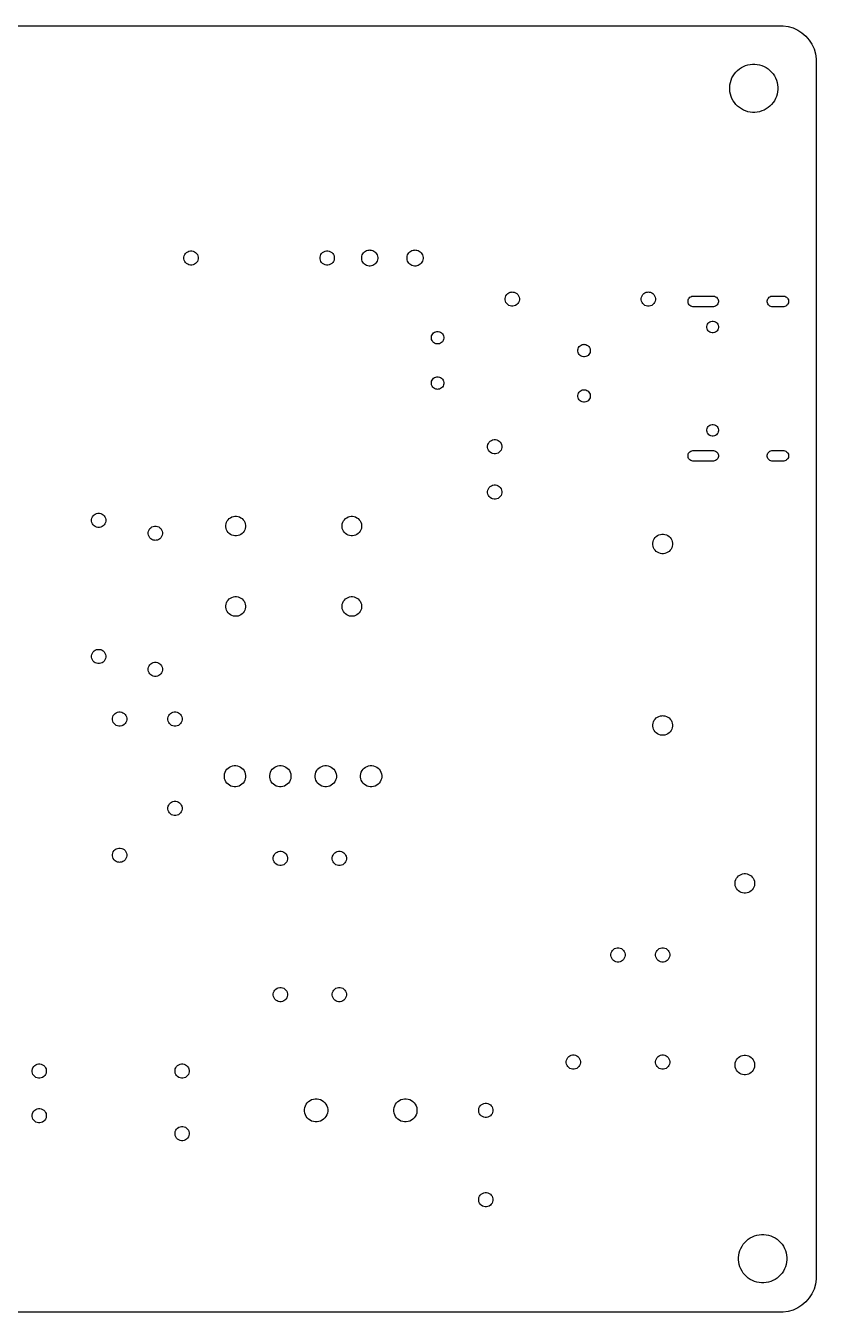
# Model space of a CAD drawing. Header units: millimetres. Extents: x 0 to 90, y 0 to 72.
# Drawn here: x 45.7 to 90, y 0 to 72 of the extents above; entities that cross this region are included whole.
import ezdxf

# ---------------------------------------------------------------- set-up
doc = ezdxf.new("R2010")
doc.units = ezdxf.units.MM
doc.layers.add('CUT', color=1, linetype='CONTINUOUS')

msp = doc.modelspace()

# ---------------------------------------------------------------- linework, layer by layer
at = {"layer": 'CUT'}
msp.add_lwpolyline([(2, 72), (88, 72), (88.1429, 71.9975), (88.4257, 71.9568), (88.6998, 71.8763), (88.9597, 71.7576), (89.2001, 71.6031), (89.416, 71.416), (89.6031, 71.2001), (89.7576, 70.9597), (89.8763, 70.6998), (89.9568, 70.4257), (89.9975, 70.1429), (90, 70), (90, 2), (89.9975, 1.8571), (89.9568, 1.5743), (89.8763, 1.3002), (89.7576, 1.0403), (89.6031, 0.7999), (89.416, 0.584), (89.2001, 0.3969), (88.9597, 0.2424), (88.6998, 0.1237), (88.4257, 0.0432), (88.1429, 0.0025), (88, 0), (2, 0)], dxfattribs=at)
for points in [[(86.5662, 69.8484), (86.6981, 69.8354), (86.828, 69.8095), (86.9548, 69.7711), (87.0772, 69.7204), (87.194, 69.6579), (87.3042, 69.5843), (87.4066, 69.5003), (87.5003, 69.4066), (87.5843, 69.3042), (87.6579, 69.194), (87.7204, 69.0772), (87.7711, 68.9548), (87.8095, 68.828), (87.8354, 68.6981), (87.8484, 68.5662), (87.8484, 68.4338), (87.8354, 68.3019), (87.8095, 68.172), (87.7711, 68.0452), (87.7204, 67.9228), (87.6579, 67.806), (87.5843, 67.6958), (87.5003, 67.5934), (87.4066, 67.4997), (87.3042, 67.4157), (87.194, 67.3421), (87.0772, 67.2796), (86.9548, 67.2289), (86.828, 67.1905), (86.6981, 67.1646), (86.5662, 67.1516), (86.5, 67.15), (86.4338, 67.1516), (86.3019, 67.1646), (86.172, 67.1905), (86.0452, 67.2289), (85.9228, 67.2796), (85.806, 67.3421), (85.6958, 67.4157), (85.5934, 67.4997), (85.4997, 67.5934), (85.4157, 67.6958), (85.3421, 67.806), (85.2796, 67.9228), (85.2289, 68.0452), (85.1905, 68.172), (85.1646, 68.3019), (85.1516, 68.4338), (85.1516, 68.5662), (85.1646, 68.6981), (85.1905, 68.828), (85.2289, 68.9548), (85.2796, 69.0772), (85.3421, 69.194), (85.4157, 69.3042), (85.4997, 69.4066), (85.5934, 69.5003), (85.6958, 69.5843), (85.806, 69.6579), (85.9228, 69.7204), (86.0452, 69.7711), (86.172, 69.8095), (86.3019, 69.8354), (86.4338, 69.8484), (86.5, 69.85)], [(55.0392, 59.3981), (55.1161, 59.3828), (55.1886, 59.3528), (55.2538, 59.3092), (55.3092, 59.2538), (55.3528, 59.1886), (55.3828, 59.1161), (55.3981, 59.0392), (55.3981, 58.9608), (55.3828, 58.8839), (55.3528, 58.8114), (55.3092, 58.7462), (55.2538, 58.6908), (55.1886, 58.6472), (55.1161, 58.6172), (55.0392, 58.6019), (55, 58.6), (54.9608, 58.6019), (54.8839, 58.6172), (54.8114, 58.6472), (54.7462, 58.6908), (54.6908, 58.7462), (54.6472, 58.8114), (54.6172, 58.8839), (54.6019, 58.9608), (54.6019, 59.0392), (54.6172, 59.1161), (54.6472, 59.1886), (54.6908, 59.2538), (54.7462, 59.3092), (54.8114, 59.3528), (54.8839, 59.3828), (54.9608, 59.3981), (55, 59.4)], [(62.6592, 59.3981), (62.7361, 59.3828), (62.8086, 59.3528), (62.8738, 59.3092), (62.9292, 59.2538), (62.9728, 59.1886), (63.0028, 59.1161), (63.0181, 59.0392), (63.0181, 58.9608), (63.0028, 58.8839), (62.9728, 58.8114), (62.9292, 58.7462), (62.8738, 58.6908), (62.8086, 58.6472), (62.7361, 58.6172), (62.6592, 58.6019), (62.62, 58.6), (62.5808, 58.6019), (62.5039, 58.6172), (62.4314, 58.6472), (62.3662, 58.6908), (62.3108, 58.7462), (62.2672, 58.8114), (62.2372, 58.8839), (62.2219, 58.9608), (62.2219, 59.0392), (62.2372, 59.1161), (62.2672, 59.1886), (62.3108, 59.2538), (62.3662, 59.3092), (62.4314, 59.3528), (62.5039, 59.3828), (62.5808, 59.3981), (62.62, 59.4)], [(65.0353, 59.4486), (65.1051, 59.4376), (65.1722, 59.4157), (65.2351, 59.3837), (65.2923, 59.3422), (65.3422, 59.2923), (65.3837, 59.2351), (65.4157, 59.1722), (65.4376, 59.1051), (65.4486, 59.0353), (65.4486, 58.9647), (65.4376, 58.8949), (65.4157, 58.8278), (65.3837, 58.7649), (65.3422, 58.7077), (65.2923, 58.6578), (65.2351, 58.6163), (65.1722, 58.5843), (65.1051, 58.5624), (65.0353, 58.5514), (65, 58.55), (64.9647, 58.5514), (64.8949, 58.5624), (64.8278, 58.5843), (64.7649, 58.6163), (64.7077, 58.6578), (64.6578, 58.7077), (64.6163, 58.7649), (64.5843, 58.8278), (64.5624, 58.8949), (64.5514, 58.9647), (64.5514, 59.0353), (64.5624, 59.1051), (64.5843, 59.1722), (64.6163, 59.2351), (64.6578, 59.2923), (64.7077, 59.3422), (64.7649, 59.3837), (64.8278, 59.4157), (64.8949, 59.4376), (64.9647, 59.4486), (65, 59.45)], [(67.5753, 59.4486), (67.645, 59.4376), (67.7122, 59.4157), (67.7751, 59.3837), (67.8323, 59.3422), (67.8822, 59.2923), (67.9237, 59.2351), (67.9557, 59.1722), (67.9776, 59.1051), (67.9886, 59.0353), (67.9886, 58.9647), (67.9776, 58.8949), (67.9557, 58.8278), (67.9237, 58.7649), (67.8822, 58.7077), (67.8323, 58.6578), (67.7751, 58.6163), (67.7122, 58.5843), (67.645, 58.5624), (67.5753, 58.5514), (67.54, 58.55), (67.5047, 58.5514), (67.4349, 58.5624), (67.3678, 58.5843), (67.3049, 58.6163), (67.2477, 58.6578), (67.1978, 58.7077), (67.1563, 58.7649), (67.1243, 58.8278), (67.1024, 58.8949), (67.0914, 58.9647), (67.0914, 59.0353), (67.1024, 59.1051), (67.1243, 59.1722), (67.1563, 59.2351), (67.1978, 59.2923), (67.2477, 59.3422), (67.3049, 59.3837), (67.3678, 59.4157), (67.4349, 59.4376), (67.5047, 59.4486), (67.54, 59.45)], [(73.0192, 57.0981), (73.0961, 57.0828), (73.1686, 57.0528), (73.2338, 57.0092), (73.2892, 56.9538), (73.3328, 56.8886), (73.3628, 56.8161), (73.3781, 56.7392), (73.3781, 56.6608), (73.3628, 56.5839), (73.3328, 56.5114), (73.2892, 56.4462), (73.2338, 56.3908), (73.1686, 56.3472), (73.0961, 56.3172), (73.0192, 56.3019), (72.98, 56.3), (72.9408, 56.3019), (72.8639, 56.3172), (72.7914, 56.3472), (72.7262, 56.3908), (72.6708, 56.4462), (72.6272, 56.5114), (72.5972, 56.5839), (72.5819, 56.6608), (72.5819, 56.7392), (72.5972, 56.8161), (72.6272, 56.8886), (72.6708, 56.9538), (72.7262, 57.0092), (72.7914, 57.0528), (72.8639, 57.0828), (72.9408, 57.0981), (72.98, 57.1)], [(80.6392, 57.0981), (80.7161, 57.0828), (80.7886, 57.0528), (80.8538, 57.0092), (80.9092, 56.9538), (80.9528, 56.8886), (80.9828, 56.8161), (80.9981, 56.7392), (80.9981, 56.6608), (80.9828, 56.5839), (80.9528, 56.5114), (80.9092, 56.4462), (80.8538, 56.3908), (80.7886, 56.3472), (80.7161, 56.3172), (80.6392, 56.3019), (80.6, 56.3), (80.5608, 56.3019), (80.4839, 56.3172), (80.4114, 56.3472), (80.3462, 56.3908), (80.2908, 56.4462), (80.2472, 56.5114), (80.2172, 56.5839), (80.2019, 56.6608), (80.2019, 56.7392), (80.2172, 56.8161), (80.2472, 56.8886), (80.2908, 56.9538), (80.3462, 57.0092), (80.4114, 57.0528), (80.4839, 57.0828), (80.5608, 57.0981), (80.6, 57.1)], [(84.2494, 56.8686), (84.3071, 56.8571), (84.3614, 56.8346), (84.4103, 56.8019), (84.4519, 56.7603), (84.4846, 56.7114), (84.5071, 56.6571), (84.5186, 56.5994), (84.5186, 56.5406), (84.5071, 56.4829), (84.4846, 56.4286), (84.4519, 56.3797), (84.4103, 56.3381), (84.3614, 56.3054), (84.3071, 56.2829), (84.2494, 56.2714), (84.22, 56.27), (83.12, 56.27), (83.0906, 56.2714), (83.0329, 56.2829), (82.9786, 56.3054), (82.9297, 56.3381), (82.8881, 56.3797), (82.8554, 56.4286), (82.8329, 56.4829), (82.8214, 56.5406), (82.8214, 56.5994), (82.8329, 56.6571), (82.8554, 56.7114), (82.8881, 56.7603), (82.9297, 56.8019), (82.9786, 56.8346), (83.0329, 56.8571), (83.0906, 56.8686), (83.12, 56.87), (84.22, 56.87)], [(88.1794, 56.8686), (88.2371, 56.8571), (88.2914, 56.8346), (88.3403, 56.8019), (88.3819, 56.7603), (88.4146, 56.7114), (88.4371, 56.6571), (88.4486, 56.5994), (88.4486, 56.5406), (88.4371, 56.4829), (88.4146, 56.4286), (88.3819, 56.3797), (88.3403, 56.3381), (88.2914, 56.3054), (88.2371, 56.2829), (88.1794, 56.2714), (88.15, 56.27), (87.55, 56.27), (87.5206, 56.2714), (87.4629, 56.2829), (87.4086, 56.3054), (87.3597, 56.3381), (87.3181, 56.3797), (87.2854, 56.4286), (87.2629, 56.4829), (87.2514, 56.5406), (87.2514, 56.5994), (87.2629, 56.6571), (87.2854, 56.7114), (87.3181, 56.7603), (87.3597, 56.8019), (87.4086, 56.8346), (87.4629, 56.8571), (87.5206, 56.8686), (87.55, 56.87), (88.15, 56.87)], [(84.2319, 55.4634), (84.2943, 55.451), (84.3532, 55.4266), (84.4062, 55.3912), (84.4512, 55.3462), (84.4866, 55.2932), (84.511, 55.2343), (84.5234, 55.1719), (84.5234, 55.1081), (84.511, 55.0457), (84.4866, 54.9868), (84.4512, 54.9338), (84.4062, 54.8888), (84.3532, 54.8534), (84.2943, 54.829), (84.2319, 54.8166), (84.2, 54.815), (84.1681, 54.8166), (84.1057, 54.829), (84.0468, 54.8534), (83.9938, 54.8888), (83.9488, 54.9338), (83.9134, 54.9868), (83.889, 55.0457), (83.8766, 55.1081), (83.8766, 55.1719), (83.889, 55.2343), (83.9134, 55.2932), (83.9488, 55.3462), (83.9938, 55.3912), (84.0468, 55.4266), (84.1057, 55.451), (84.1681, 55.4634), (84.2, 55.465)], [(68.8343, 54.8883), (68.9016, 54.8749), (68.965, 54.8487), (69.022, 54.8106), (69.0706, 54.762), (69.1087, 54.705), (69.1349, 54.6416), (69.1483, 54.5743), (69.1483, 54.5057), (69.1349, 54.4384), (69.1087, 54.375), (69.0706, 54.318), (69.022, 54.2694), (68.965, 54.2313), (68.9016, 54.2051), (68.8343, 54.1917), (68.8, 54.19), (68.7657, 54.1917), (68.6984, 54.2051), (68.635, 54.2313), (68.578, 54.2694), (68.5294, 54.318), (68.4913, 54.375), (68.4651, 54.4384), (68.4517, 54.5057), (68.4517, 54.5743), (68.4651, 54.6416), (68.4913, 54.705), (68.5294, 54.762), (68.578, 54.8106), (68.635, 54.8487), (68.6984, 54.8749), (68.7657, 54.8883), (68.8, 54.89)], [(77.0343, 54.1683), (77.1016, 54.1549), (77.165, 54.1287), (77.222, 54.0906), (77.2706, 54.042), (77.3087, 53.985), (77.3349, 53.9216), (77.3483, 53.8543), (77.3483, 53.7857), (77.3349, 53.7184), (77.3087, 53.655), (77.2706, 53.598), (77.222, 53.5494), (77.165, 53.5113), (77.1016, 53.4851), (77.0343, 53.4717), (77, 53.47), (76.9657, 53.4717), (76.8984, 53.4851), (76.835, 53.5113), (76.778, 53.5494), (76.7294, 53.598), (76.6913, 53.655), (76.6651, 53.7184), (76.6517, 53.7857), (76.6517, 53.8543), (76.6651, 53.9216), (76.6913, 53.985), (76.7294, 54.042), (76.778, 54.0906), (76.835, 54.1287), (76.8984, 54.1549), (76.9657, 54.1683), (77, 54.17)], [(68.8343, 52.3483), (68.9016, 52.3349), (68.965, 52.3087), (69.022, 52.2706), (69.0706, 52.222), (69.1087, 52.165), (69.1349, 52.1016), (69.1483, 52.0343), (69.1483, 51.9657), (69.1349, 51.8984), (69.1087, 51.835), (69.0706, 51.778), (69.022, 51.7294), (68.965, 51.6913), (68.9016, 51.6651), (68.8343, 51.6517), (68.8, 51.65), (68.7657, 51.6517), (68.6984, 51.6651), (68.635, 51.6913), (68.578, 51.7294), (68.5294, 51.778), (68.4913, 51.835), (68.4651, 51.8984), (68.4517, 51.9657), (68.4517, 52.0343), (68.4651, 52.1016), (68.4913, 52.165), (68.5294, 52.222), (68.578, 52.2706), (68.635, 52.3087), (68.6984, 52.3349), (68.7657, 52.3483), (68.8, 52.35)], [(77.0343, 51.6283), (77.1016, 51.6149), (77.165, 51.5887), (77.222, 51.5506), (77.2706, 51.502), (77.3087, 51.445), (77.3349, 51.3816), (77.3483, 51.3143), (77.3483, 51.2457), (77.3349, 51.1784), (77.3087, 51.115), (77.2706, 51.058), (77.222, 51.0094), (77.165, 50.9713), (77.1016, 50.9451), (77.0343, 50.9317), (77, 50.93), (76.9657, 50.9317), (76.8984, 50.9451), (76.835, 50.9713), (76.778, 51.0094), (76.7294, 51.058), (76.6913, 51.115), (76.6651, 51.1784), (76.6517, 51.2457), (76.6517, 51.3143), (76.6651, 51.3816), (76.6913, 51.445), (76.7294, 51.502), (76.778, 51.5506), (76.835, 51.5887), (76.8984, 51.6149), (76.9657, 51.6283), (77, 51.63)], [(84.2319, 49.6834), (84.2943, 49.671), (84.3532, 49.6466), (84.4062, 49.6112), (84.4512, 49.5662), (84.4866, 49.5132), (84.511, 49.4543), (84.5234, 49.3919), (84.5234, 49.3281), (84.511, 49.2657), (84.4866, 49.2068), (84.4512, 49.1538), (84.4062, 49.1088), (84.3532, 49.0734), (84.2943, 49.049), (84.2319, 49.0366), (84.2, 49.035), (84.1681, 49.0366), (84.1057, 49.049), (84.0468, 49.0734), (83.9938, 49.1088), (83.9488, 49.1538), (83.9134, 49.2068), (83.889, 49.2657), (83.8766, 49.3281), (83.8766, 49.3919), (83.889, 49.4543), (83.9134, 49.5132), (83.9488, 49.5662), (83.9938, 49.6112), (84.0468, 49.6466), (84.1057, 49.671), (84.1681, 49.6834), (84.2, 49.685)], [(72.0392, 48.8381), (72.1161, 48.8228), (72.1886, 48.7928), (72.2538, 48.7492), (72.3092, 48.6938), (72.3528, 48.6286), (72.3828, 48.5561), (72.3981, 48.4792), (72.3981, 48.4008), (72.3828, 48.3239), (72.3528, 48.2514), (72.3092, 48.1862), (72.2538, 48.1308), (72.1886, 48.0872), (72.1161, 48.0572), (72.0392, 48.0419), (72, 48.04), (71.9608, 48.0419), (71.8839, 48.0572), (71.8114, 48.0872), (71.7462, 48.1308), (71.6908, 48.1862), (71.6472, 48.2514), (71.6172, 48.3239), (71.6019, 48.4008), (71.6019, 48.4792), (71.6172, 48.5561), (71.6472, 48.6286), (71.6908, 48.6938), (71.7462, 48.7492), (71.8114, 48.7928), (71.8839, 48.8228), (71.9608, 48.8381), (72, 48.84)], [(84.2494, 48.2286), (84.3071, 48.2171), (84.3614, 48.1946), (84.4103, 48.1619), (84.4519, 48.1203), (84.4846, 48.0714), (84.5071, 48.0171), (84.5186, 47.9594), (84.5186, 47.9006), (84.5071, 47.8429), (84.4846, 47.7886), (84.4519, 47.7397), (84.4103, 47.6981), (84.3614, 47.6654), (84.3071, 47.6429), (84.2494, 47.6314), (84.22, 47.63), (83.12, 47.63), (83.0906, 47.6314), (83.0329, 47.6429), (82.9786, 47.6654), (82.9297, 47.6981), (82.8881, 47.7397), (82.8554, 47.7886), (82.8329, 47.8429), (82.8214, 47.9006), (82.8214, 47.9594), (82.8329, 48.0171), (82.8554, 48.0714), (82.8881, 48.1203), (82.9297, 48.1619), (82.9786, 48.1946), (83.0329, 48.2171), (83.0906, 48.2286), (83.12, 48.23), (84.22, 48.23)], [(88.1794, 48.2286), (88.2371, 48.2171), (88.2914, 48.1946), (88.3403, 48.1619), (88.3819, 48.1203), (88.4146, 48.0714), (88.4371, 48.0171), (88.4486, 47.9594), (88.4486, 47.9006), (88.4371, 47.8429), (88.4146, 47.7886), (88.3819, 47.7397), (88.3403, 47.6981), (88.2914, 47.6654), (88.2371, 47.6429), (88.1794, 47.6314), (88.15, 47.63), (87.55, 47.63), (87.5206, 47.6314), (87.4629, 47.6429), (87.4086, 47.6654), (87.3597, 47.6981), (87.3181, 47.7397), (87.2854, 47.7886), (87.2629, 47.8429), (87.2514, 47.9006), (87.2514, 47.9594), (87.2629, 48.0171), (87.2854, 48.0714), (87.3181, 48.1203), (87.3597, 48.1619), (87.4086, 48.1946), (87.4629, 48.2171), (87.5206, 48.2286), (87.55, 48.23), (88.15, 48.23)], [(72.0392, 46.2981), (72.1161, 46.2828), (72.1886, 46.2528), (72.2538, 46.2092), (72.3092, 46.1538), (72.3528, 46.0886), (72.3828, 46.0161), (72.3981, 45.9392), (72.3981, 45.8608), (72.3828, 45.7839), (72.3528, 45.7114), (72.3092, 45.6462), (72.2538, 45.5908), (72.1886, 45.5472), (72.1161, 45.5172), (72.0392, 45.5019), (72, 45.5), (71.9608, 45.5019), (71.8839, 45.5172), (71.8114, 45.5472), (71.7462, 45.5908), (71.6908, 45.6462), (71.6472, 45.7114), (71.6172, 45.7839), (71.6019, 45.8608), (71.6019, 45.9392), (71.6172, 46.0161), (71.6472, 46.0886), (71.6908, 46.1538), (71.7462, 46.2092), (71.8114, 46.2528), (71.8839, 46.2828), (71.9608, 46.2981), (72, 46.3)], [(49.8692, 44.7181), (49.9461, 44.7028), (50.0186, 44.6728), (50.0838, 44.6292), (50.1392, 44.5738), (50.1828, 44.5086), (50.2128, 44.4361), (50.2281, 44.3592), (50.2281, 44.2808), (50.2128, 44.2039), (50.1828, 44.1314), (50.1392, 44.0662), (50.0838, 44.0108), (50.0186, 43.9672), (49.9461, 43.9372), (49.8692, 43.9219), (49.83, 43.92), (49.7908, 43.9219), (49.7139, 43.9372), (49.6414, 43.9672), (49.5762, 44.0108), (49.5208, 44.0662), (49.4772, 44.1314), (49.4472, 44.2039), (49.4319, 44.2808), (49.4319, 44.3592), (49.4472, 44.4361), (49.4772, 44.5086), (49.5208, 44.5738), (49.5762, 44.6292), (49.6414, 44.6728), (49.7139, 44.7028), (49.7908, 44.7181), (49.83, 44.72)], [(53.0392, 43.9981), (53.1161, 43.9828), (53.1886, 43.9528), (53.2538, 43.9092), (53.3092, 43.8538), (53.3528, 43.7886), (53.3828, 43.7161), (53.3981, 43.6392), (53.3981, 43.5608), (53.3828, 43.4839), (53.3528, 43.4114), (53.3092, 43.3462), (53.2538, 43.2908), (53.1886, 43.2472), (53.1161, 43.2172), (53.0392, 43.2019), (53, 43.2), (52.9608, 43.2019), (52.8839, 43.2172), (52.8114, 43.2472), (52.7462, 43.2908), (52.6908, 43.3462), (52.6472, 43.4114), (52.6172, 43.4839), (52.6019, 43.5608), (52.6019, 43.6392), (52.6172, 43.7161), (52.6472, 43.7886), (52.6908, 43.8538), (52.7462, 43.9092), (52.8114, 43.9528), (52.8839, 43.9828), (52.9608, 43.9981), (53, 44)], [(57.5432, 44.5483), (57.6284, 44.5348), (57.7105, 44.5081), (57.7874, 44.469), (57.8572, 44.4182), (57.9182, 44.3572), (57.969, 44.2874), (58.0081, 44.2105), (58.0348, 44.1284), (58.0483, 44.0432), (58.0483, 43.9568), (58.0348, 43.8716), (58.0081, 43.7895), (57.969, 43.7126), (57.9182, 43.6428), (57.8572, 43.5818), (57.7874, 43.531), (57.7105, 43.4919), (57.6284, 43.4652), (57.5432, 43.4517), (57.5, 43.45), (57.4568, 43.4517), (57.3716, 43.4652), (57.2895, 43.4919), (57.2126, 43.531), (57.1428, 43.5818), (57.0818, 43.6428), (57.031, 43.7126), (56.9919, 43.7895), (56.9652, 43.8716), (56.9517, 43.9568), (56.9517, 44.0432), (56.9652, 44.1284), (56.9919, 44.2105), (57.031, 44.2874), (57.0818, 44.3572), (57.1428, 44.4182), (57.2126, 44.469), (57.2895, 44.5081), (57.3716, 44.5348), (57.4568, 44.5483), (57.5, 44.55)], [(64.0432, 44.5483), (64.1284, 44.5348), (64.2105, 44.5081), (64.2874, 44.469), (64.3572, 44.4182), (64.4182, 44.3572), (64.469, 44.2874), (64.5081, 44.2105), (64.5348, 44.1284), (64.5483, 44.0432), (64.5483, 43.9568), (64.5348, 43.8716), (64.5081, 43.7895), (64.469, 43.7126), (64.4182, 43.6428), (64.3572, 43.5818), (64.2874, 43.531), (64.2105, 43.4919), (64.1284, 43.4652), (64.0432, 43.4517), (64, 43.45), (63.9568, 43.4517), (63.8716, 43.4652), (63.7895, 43.4919), (63.7126, 43.531), (63.6428, 43.5818), (63.5818, 43.6428), (63.531, 43.7126), (63.4919, 43.7895), (63.4652, 43.8716), (63.4517, 43.9568), (63.4517, 44.0432), (63.4652, 44.1284), (63.4919, 44.2105), (63.531, 44.2874), (63.5818, 44.3572), (63.6428, 44.4182), (63.7126, 44.469), (63.7895, 44.5081), (63.8716, 44.5348), (63.9568, 44.5483), (64, 44.55)], [(81.4432, 43.5483), (81.5284, 43.5348), (81.6105, 43.5081), (81.6874, 43.469), (81.7572, 43.4182), (81.8182, 43.3572), (81.869, 43.2874), (81.9081, 43.2105), (81.9348, 43.1284), (81.9483, 43.0432), (81.9483, 42.9568), (81.9348, 42.8716), (81.9081, 42.7895), (81.869, 42.7126), (81.8182, 42.6428), (81.7572, 42.5818), (81.6874, 42.531), (81.6105, 42.4919), (81.5284, 42.4652), (81.4432, 42.4517), (81.4, 42.45), (81.3568, 42.4517), (81.2716, 42.4652), (81.1895, 42.4919), (81.1126, 42.531), (81.0428, 42.5818), (80.9818, 42.6428), (80.931, 42.7126), (80.8919, 42.7895), (80.8652, 42.8716), (80.8517, 42.9568), (80.8517, 43.0432), (80.8652, 43.1284), (80.8919, 43.2105), (80.931, 43.2874), (80.9818, 43.3572), (81.0428, 43.4182), (81.1126, 43.469), (81.1895, 43.5081), (81.2716, 43.5348), (81.3568, 43.5483), (81.4, 43.55)], [(57.5432, 40.0483), (57.6284, 40.0348), (57.7105, 40.0081), (57.7874, 39.969), (57.8572, 39.9182), (57.9182, 39.8572), (57.969, 39.7874), (58.0081, 39.7105), (58.0348, 39.6284), (58.0483, 39.5432), (58.0483, 39.4568), (58.0348, 39.3716), (58.0081, 39.2895), (57.969, 39.2126), (57.9182, 39.1428), (57.8572, 39.0818), (57.7874, 39.031), (57.7105, 38.9919), (57.6284, 38.9652), (57.5432, 38.9517), (57.5, 38.95), (57.4568, 38.9517), (57.3716, 38.9652), (57.2895, 38.9919), (57.2126, 39.031), (57.1428, 39.0818), (57.0818, 39.1428), (57.031, 39.2126), (56.9919, 39.2895), (56.9652, 39.3716), (56.9517, 39.4568), (56.9517, 39.5432), (56.9652, 39.6284), (56.9919, 39.7105), (57.031, 39.7874), (57.0818, 39.8572), (57.1428, 39.9182), (57.2126, 39.969), (57.2895, 40.0081), (57.3716, 40.0348), (57.4568, 40.0483), (57.5, 40.05)], [(64.0432, 40.0483), (64.1284, 40.0348), (64.2105, 40.0081), (64.2874, 39.969), (64.3572, 39.9182), (64.4182, 39.8572), (64.469, 39.7874), (64.5081, 39.7105), (64.5348, 39.6284), (64.5483, 39.5432), (64.5483, 39.4568), (64.5348, 39.3716), (64.5081, 39.2895), (64.469, 39.2126), (64.4182, 39.1428), (64.3572, 39.0818), (64.2874, 39.031), (64.2105, 38.9919), (64.1284, 38.9652), (64.0432, 38.9517), (64, 38.95), (63.9568, 38.9517), (63.8716, 38.9652), (63.7895, 38.9919), (63.7126, 39.031), (63.6428, 39.0818), (63.5818, 39.1428), (63.531, 39.2126), (63.4919, 39.2895), (63.4652, 39.3716), (63.4517, 39.4568), (63.4517, 39.5432), (63.4652, 39.6284), (63.4919, 39.7105), (63.531, 39.7874), (63.5818, 39.8572), (63.6428, 39.9182), (63.7126, 39.969), (63.7895, 40.0081), (63.8716, 40.0348), (63.9568, 40.0483), (64, 40.05)], [(49.8692, 37.0981), (49.9461, 37.0828), (50.0186, 37.0528), (50.0838, 37.0092), (50.1392, 36.9538), (50.1828, 36.8886), (50.2128, 36.8161), (50.2281, 36.7392), (50.2281, 36.6608), (50.2128, 36.5839), (50.1828, 36.5114), (50.1392, 36.4462), (50.0838, 36.3908), (50.0186, 36.3472), (49.9461, 36.3172), (49.8692, 36.3019), (49.83, 36.3), (49.7908, 36.3019), (49.7139, 36.3172), (49.6414, 36.3472), (49.5762, 36.3908), (49.5208, 36.4462), (49.4772, 36.5114), (49.4472, 36.5839), (49.4319, 36.6608), (49.4319, 36.7392), (49.4472, 36.8161), (49.4772, 36.8886), (49.5208, 36.9538), (49.5762, 37.0092), (49.6414, 37.0528), (49.7139, 37.0828), (49.7908, 37.0981), (49.83, 37.1)], [(53.0392, 36.3781), (53.1161, 36.3628), (53.1886, 36.3328), (53.2538, 36.2892), (53.3092, 36.2338), (53.3528, 36.1686), (53.3828, 36.0961), (53.3981, 36.0192), (53.3981, 35.9408), (53.3828, 35.8639), (53.3528, 35.7914), (53.3092, 35.7262), (53.2538, 35.6708), (53.1886, 35.6272), (53.1161, 35.5972), (53.0392, 35.5819), (53, 35.58), (52.9608, 35.5819), (52.8839, 35.5972), (52.8114, 35.6272), (52.7462, 35.6708), (52.6908, 35.7262), (52.6472, 35.7914), (52.6172, 35.8639), (52.6019, 35.9408), (52.6019, 36.0192), (52.6172, 36.0961), (52.6472, 36.1686), (52.6908, 36.2338), (52.7462, 36.2892), (52.8114, 36.3328), (52.8839, 36.3628), (52.9608, 36.3781), (53, 36.38)], [(51.0392, 33.5981), (51.1161, 33.5828), (51.1886, 33.5528), (51.2538, 33.5092), (51.3092, 33.4538), (51.3528, 33.3886), (51.3828, 33.3161), (51.3981, 33.2392), (51.3981, 33.1608), (51.3828, 33.0839), (51.3528, 33.0114), (51.3092, 32.9462), (51.2538, 32.8908), (51.1886, 32.8472), (51.1161, 32.8172), (51.0392, 32.8019), (51, 32.8), (50.9608, 32.8019), (50.8839, 32.8172), (50.8114, 32.8472), (50.7462, 32.8908), (50.6908, 32.9462), (50.6472, 33.0114), (50.6172, 33.0839), (50.6019, 33.1608), (50.6019, 33.2392), (50.6172, 33.3161), (50.6472, 33.3886), (50.6908, 33.4538), (50.7462, 33.5092), (50.8114, 33.5528), (50.8839, 33.5828), (50.9608, 33.5981), (51, 33.6)], [(54.1392, 33.5981), (54.2161, 33.5828), (54.2886, 33.5528), (54.3538, 33.5092), (54.4092, 33.4538), (54.4528, 33.3886), (54.4828, 33.3161), (54.4981, 33.2392), (54.4981, 33.1608), (54.4828, 33.0839), (54.4528, 33.0114), (54.4092, 32.9462), (54.3538, 32.8908), (54.2886, 32.8472), (54.2161, 32.8172), (54.1392, 32.8019), (54.1, 32.8), (54.0608, 32.8019), (53.9839, 32.8172), (53.9114, 32.8472), (53.8462, 32.8908), (53.7908, 32.9462), (53.7472, 33.0114), (53.7172, 33.0839), (53.7019, 33.1608), (53.7019, 33.2392), (53.7172, 33.3161), (53.7472, 33.3886), (53.7908, 33.4538), (53.8462, 33.5092), (53.9114, 33.5528), (53.9839, 33.5828), (54.0608, 33.5981), (54.1, 33.6)], [(81.4432, 33.3883), (81.5284, 33.3748), (81.6105, 33.3481), (81.6874, 33.309), (81.7572, 33.2582), (81.8182, 33.1972), (81.869, 33.1274), (81.9081, 33.0505), (81.9348, 32.9684), (81.9483, 32.8832), (81.9483, 32.7968), (81.9348, 32.7116), (81.9081, 32.6295), (81.869, 32.5526), (81.8182, 32.4828), (81.7572, 32.4218), (81.6874, 32.371), (81.6105, 32.3319), (81.5284, 32.3052), (81.4432, 32.2917), (81.4, 32.29), (81.3568, 32.2917), (81.2716, 32.3052), (81.1895, 32.3319), (81.1126, 32.371), (81.0428, 32.4218), (80.9818, 32.4828), (80.931, 32.5526), (80.8919, 32.6295), (80.8652, 32.7116), (80.8517, 32.7968), (80.8517, 32.8832), (80.8652, 32.9684), (80.8919, 33.0505), (80.931, 33.1274), (80.9818, 33.1972), (81.0428, 33.2582), (81.1126, 33.309), (81.1895, 33.3481), (81.2716, 33.3748), (81.3568, 33.3883), (81.4, 33.39)], [(57.5067, 30.5932), (57.5989, 30.5786), (57.6877, 30.5497), (57.7709, 30.5073), (57.8464, 30.4524), (57.9124, 30.3864), (57.9673, 30.3109), (58.0097, 30.2277), (58.0386, 30.1389), (58.0532, 30.0467), (58.0532, 29.9533), (58.0386, 29.8611), (58.0097, 29.7723), (57.9673, 29.6891), (57.9124, 29.6136), (57.8464, 29.5476), (57.7709, 29.4927), (57.6877, 29.4503), (57.5989, 29.4214), (57.5067, 29.4068), (57.46, 29.405), (57.4133, 29.4068), (57.3211, 29.4214), (57.2323, 29.4503), (57.1491, 29.4927), (57.0736, 29.5476), (57.0076, 29.6136), (56.9527, 29.6891), (56.9103, 29.7723), (56.8814, 29.8611), (56.8668, 29.9533), (56.8668, 30.0467), (56.8814, 30.1389), (56.9103, 30.2277), (56.9527, 30.3109), (57.0076, 30.3864), (57.0736, 30.4524), (57.1491, 30.5073), (57.2323, 30.5497), (57.3211, 30.5786), (57.4133, 30.5932), (57.46, 30.595)], [(60.0467, 30.5932), (60.1389, 30.5786), (60.2277, 30.5497), (60.3109, 30.5073), (60.3864, 30.4524), (60.4524, 30.3864), (60.5073, 30.3109), (60.5497, 30.2277), (60.5786, 30.1389), (60.5932, 30.0467), (60.5932, 29.9533), (60.5786, 29.8611), (60.5497, 29.7723), (60.5073, 29.6891), (60.4524, 29.6136), (60.3864, 29.5476), (60.3109, 29.4927), (60.2277, 29.4503), (60.1389, 29.4214), (60.0467, 29.4068), (60, 29.405), (59.9533, 29.4068), (59.8611, 29.4214), (59.7723, 29.4503), (59.6891, 29.4927), (59.6136, 29.5476), (59.5476, 29.6136), (59.4927, 29.6891), (59.4503, 29.7723), (59.4214, 29.8611), (59.4068, 29.9533), (59.4068, 30.0467), (59.4214, 30.1389), (59.4503, 30.2277), (59.4927, 30.3109), (59.5476, 30.3864), (59.6136, 30.4524), (59.6891, 30.5073), (59.7723, 30.5497), (59.8611, 30.5786), (59.9533, 30.5932), (60, 30.595)], [(62.5867, 30.5932), (62.6789, 30.5786), (62.7677, 30.5497), (62.8509, 30.5073), (62.9264, 30.4524), (62.9924, 30.3864), (63.0473, 30.3109), (63.0897, 30.2277), (63.1186, 30.1389), (63.1332, 30.0467), (63.1332, 29.9533), (63.1186, 29.8611), (63.0897, 29.7723), (63.0473, 29.6891), (62.9924, 29.6136), (62.9264, 29.5476), (62.8509, 29.4927), (62.7677, 29.4503), (62.6789, 29.4214), (62.5867, 29.4068), (62.54, 29.405), (62.4933, 29.4068), (62.4011, 29.4214), (62.3123, 29.4503), (62.2291, 29.4927), (62.1536, 29.5476), (62.0876, 29.6136), (62.0327, 29.6891), (61.9903, 29.7723), (61.9614, 29.8611), (61.9468, 29.9533), (61.9468, 30.0467), (61.9614, 30.1389), (61.9903, 30.2277), (62.0327, 30.3109), (62.0876, 30.3864), (62.1536, 30.4524), (62.2291, 30.5073), (62.3123, 30.5497), (62.4011, 30.5786), (62.4933, 30.5932), (62.54, 30.595)], [(65.1267, 30.5932), (65.2189, 30.5786), (65.3077, 30.5497), (65.3909, 30.5073), (65.4664, 30.4524), (65.5324, 30.3864), (65.5873, 30.3109), (65.6297, 30.2277), (65.6586, 30.1389), (65.6732, 30.0467), (65.6732, 29.9533), (65.6586, 29.8611), (65.6297, 29.7723), (65.5873, 29.6891), (65.5324, 29.6136), (65.4664, 29.5476), (65.3909, 29.4927), (65.3077, 29.4503), (65.2189, 29.4214), (65.1267, 29.4068), (65.08, 29.405), (65.0333, 29.4068), (64.9411, 29.4214), (64.8523, 29.4503), (64.7691, 29.4927), (64.6936, 29.5476), (64.6276, 29.6136), (64.5727, 29.6891), (64.5303, 29.7723), (64.5014, 29.8611), (64.4868, 29.9533), (64.4868, 30.0467), (64.5014, 30.1389), (64.5303, 30.2277), (64.5727, 30.3109), (64.6276, 30.3864), (64.6936, 30.4524), (64.7691, 30.5073), (64.8523, 30.5497), (64.9411, 30.5786), (65.0333, 30.5932), (65.08, 30.595)], [(54.1392, 28.5981), (54.2161, 28.5828), (54.2886, 28.5528), (54.3538, 28.5092), (54.4092, 28.4538), (54.4528, 28.3886), (54.4828, 28.3161), (54.4981, 28.2392), (54.4981, 28.1608), (54.4828, 28.0839), (54.4528, 28.0114), (54.4092, 27.9462), (54.3538, 27.8908), (54.2886, 27.8472), (54.2161, 27.8172), (54.1392, 27.8019), (54.1, 27.8), (54.0608, 27.8019), (53.9839, 27.8172), (53.9114, 27.8472), (53.8462, 27.8908), (53.7908, 27.9462), (53.7472, 28.0114), (53.7172, 28.0839), (53.7019, 28.1608), (53.7019, 28.2392), (53.7172, 28.3161), (53.7472, 28.3886), (53.7908, 28.4538), (53.8462, 28.5092), (53.9114, 28.5528), (53.9839, 28.5828), (54.0608, 28.5981), (54.1, 28.6)], [(51.0392, 25.9781), (51.1161, 25.9628), (51.1886, 25.9328), (51.2538, 25.8892), (51.3092, 25.8338), (51.3528, 25.7686), (51.3828, 25.6961), (51.3981, 25.6192), (51.3981, 25.5408), (51.3828, 25.4639), (51.3528, 25.3914), (51.3092, 25.3262), (51.2538, 25.2708), (51.1886, 25.2272), (51.1161, 25.1972), (51.0392, 25.1819), (51, 25.18), (50.9608, 25.1819), (50.8839, 25.1972), (50.8114, 25.2272), (50.7462, 25.2708), (50.6908, 25.3262), (50.6472, 25.3914), (50.6172, 25.4639), (50.6019, 25.5408), (50.6019, 25.6192), (50.6172, 25.6961), (50.6472, 25.7686), (50.6908, 25.8338), (50.7462, 25.8892), (50.8114, 25.9328), (50.8839, 25.9628), (50.9608, 25.9781), (51, 25.98)], [(60.0392, 25.7981), (60.1161, 25.7828), (60.1886, 25.7528), (60.2538, 25.7092), (60.3092, 25.6538), (60.3528, 25.5886), (60.3828, 25.5161), (60.3981, 25.4392), (60.3981, 25.3608), (60.3828, 25.2839), (60.3528, 25.2114), (60.3092, 25.1462), (60.2538, 25.0908), (60.1886, 25.0472), (60.1161, 25.0172), (60.0392, 25.0019), (60, 25), (59.9608, 25.0019), (59.8839, 25.0172), (59.8114, 25.0472), (59.7462, 25.0908), (59.6908, 25.1462), (59.6472, 25.2114), (59.6172, 25.2839), (59.6019, 25.3608), (59.6019, 25.4392), (59.6172, 25.5161), (59.6472, 25.5886), (59.6908, 25.6538), (59.7462, 25.7092), (59.8114, 25.7528), (59.8839, 25.7828), (59.9608, 25.7981), (60, 25.8)], [(63.3392, 25.7981), (63.4161, 25.7828), (63.4886, 25.7528), (63.5538, 25.7092), (63.6092, 25.6538), (63.6528, 25.5886), (63.6828, 25.5161), (63.6981, 25.4392), (63.6981, 25.3608), (63.6828, 25.2839), (63.6528, 25.2114), (63.6092, 25.1462), (63.5538, 25.0908), (63.4886, 25.0472), (63.4161, 25.0172), (63.3392, 25.0019), (63.3, 25), (63.2608, 25.0019), (63.1839, 25.0172), (63.1114, 25.0472), (63.0462, 25.0908), (62.9908, 25.1462), (62.9472, 25.2114), (62.9172, 25.2839), (62.9019, 25.3608), (62.9019, 25.4392), (62.9172, 25.5161), (62.9472, 25.5886), (62.9908, 25.6538), (63.0462, 25.7092), (63.1114, 25.7528), (63.1839, 25.7828), (63.2608, 25.7981), (63.3, 25.8)], [(86.0432, 24.5483), (86.1284, 24.5348), (86.2105, 24.5081), (86.2874, 24.469), (86.3572, 24.4182), (86.4182, 24.3572), (86.469, 24.2874), (86.5081, 24.2105), (86.5348, 24.1284), (86.5483, 24.0432), (86.5483, 23.9568), (86.5348, 23.8716), (86.5081, 23.7895), (86.469, 23.7126), (86.4182, 23.6428), (86.3572, 23.5818), (86.2874, 23.531), (86.2105, 23.4919), (86.1284, 23.4652), (86.0432, 23.4517), (86, 23.45), (85.9568, 23.4517), (85.8716, 23.4652), (85.7895, 23.4919), (85.7126, 23.531), (85.6428, 23.5818), (85.5818, 23.6428), (85.531, 23.7126), (85.4919, 23.7895), (85.4652, 23.8716), (85.4517, 23.9568), (85.4517, 24.0432), (85.4652, 24.1284), (85.4919, 24.2105), (85.531, 24.2874), (85.5818, 24.3572), (85.6428, 24.4182), (85.7126, 24.469), (85.7895, 24.5081), (85.8716, 24.5348), (85.9568, 24.5483), (86, 24.55)], [(78.9392, 20.3981), (79.0161, 20.3828), (79.0886, 20.3528), (79.1538, 20.3092), (79.2092, 20.2538), (79.2528, 20.1886), (79.2828, 20.1161), (79.2981, 20.0392), (79.2981, 19.9608), (79.2828, 19.8839), (79.2528, 19.8114), (79.2092, 19.7462), (79.1538, 19.6908), (79.0886, 19.6472), (79.0161, 19.6172), (78.9392, 19.6019), (78.9, 19.6), (78.8608, 19.6019), (78.7839, 19.6172), (78.7114, 19.6472), (78.6462, 19.6908), (78.5908, 19.7462), (78.5472, 19.8114), (78.5172, 19.8839), (78.5019, 19.9608), (78.5019, 20.0392), (78.5172, 20.1161), (78.5472, 20.1886), (78.5908, 20.2538), (78.6462, 20.3092), (78.7114, 20.3528), (78.7839, 20.3828), (78.8608, 20.3981), (78.9, 20.4)], [(81.4392, 20.3981), (81.5161, 20.3828), (81.5886, 20.3528), (81.6538, 20.3092), (81.7092, 20.2538), (81.7528, 20.1886), (81.7828, 20.1161), (81.7981, 20.0392), (81.7981, 19.9608), (81.7828, 19.8839), (81.7528, 19.8114), (81.7092, 19.7462), (81.6538, 19.6908), (81.5886, 19.6472), (81.5161, 19.6172), (81.4392, 19.6019), (81.4, 19.6), (81.3608, 19.6019), (81.2839, 19.6172), (81.2114, 19.6472), (81.1462, 19.6908), (81.0908, 19.7462), (81.0472, 19.8114), (81.0172, 19.8839), (81.0019, 19.9608), (81.0019, 20.0392), (81.0172, 20.1161), (81.0472, 20.1886), (81.0908, 20.2538), (81.1462, 20.3092), (81.2114, 20.3528), (81.2839, 20.3828), (81.3608, 20.3981), (81.4, 20.4)], [(60.0392, 18.1781), (60.1161, 18.1628), (60.1886, 18.1328), (60.2538, 18.0892), (60.3092, 18.0338), (60.3528, 17.9686), (60.3828, 17.8961), (60.3981, 17.8192), (60.3981, 17.7408), (60.3828, 17.6639), (60.3528, 17.5914), (60.3092, 17.5262), (60.2538, 17.4708), (60.1886, 17.4272), (60.1161, 17.3972), (60.0392, 17.3819), (60, 17.38), (59.9608, 17.3819), (59.8839, 17.3972), (59.8114, 17.4272), (59.7462, 17.4708), (59.6908, 17.5262), (59.6472, 17.5914), (59.6172, 17.6639), (59.6019, 17.7408), (59.6019, 17.8192), (59.6172, 17.8961), (59.6472, 17.9686), (59.6908, 18.0338), (59.7462, 18.0892), (59.8114, 18.1328), (59.8839, 18.1628), (59.9608, 18.1781), (60, 18.18)], [(63.3392, 18.1781), (63.4161, 18.1628), (63.4886, 18.1328), (63.5538, 18.0892), (63.6092, 18.0338), (63.6528, 17.9686), (63.6828, 17.8961), (63.6981, 17.8192), (63.6981, 17.7408), (63.6828, 17.6639), (63.6528, 17.5914), (63.6092, 17.5262), (63.5538, 17.4708), (63.4886, 17.4272), (63.4161, 17.3972), (63.3392, 17.3819), (63.3, 17.38), (63.2608, 17.3819), (63.1839, 17.3972), (63.1114, 17.4272), (63.0462, 17.4708), (62.9908, 17.5262), (62.9472, 17.5914), (62.9172, 17.6639), (62.9019, 17.7408), (62.9019, 17.8192), (62.9172, 17.8961), (62.9472, 17.9686), (62.9908, 18.0338), (63.0462, 18.0892), (63.1114, 18.1328), (63.1839, 18.1628), (63.2608, 18.1781), (63.3, 18.18)], [(76.4392, 14.3981), (76.5161, 14.3828), (76.5886, 14.3528), (76.6538, 14.3092), (76.7092, 14.2538), (76.7528, 14.1886), (76.7828, 14.1161), (76.7981, 14.0392), (76.7981, 13.9608), (76.7828, 13.8839), (76.7528, 13.8114), (76.7092, 13.7462), (76.6538, 13.6908), (76.5886, 13.6472), (76.5161, 13.6172), (76.4392, 13.6019), (76.4, 13.6), (76.3608, 13.6019), (76.2839, 13.6172), (76.2114, 13.6472), (76.1462, 13.6908), (76.0908, 13.7462), (76.0472, 13.8114), (76.0172, 13.8839), (76.0019, 13.9608), (76.0019, 14.0392), (76.0172, 14.1161), (76.0472, 14.1886), (76.0908, 14.2538), (76.1462, 14.3092), (76.2114, 14.3528), (76.2839, 14.3828), (76.3608, 14.3981), (76.4, 14.4)], [(81.4392, 14.3981), (81.5161, 14.3828), (81.5886, 14.3528), (81.6538, 14.3092), (81.7092, 14.2538), (81.7528, 14.1886), (81.7828, 14.1161), (81.7981, 14.0392), (81.7981, 13.9608), (81.7828, 13.8839), (81.7528, 13.8114), (81.7092, 13.7462), (81.6538, 13.6908), (81.5886, 13.6472), (81.5161, 13.6172), (81.4392, 13.6019), (81.4, 13.6), (81.3608, 13.6019), (81.2839, 13.6172), (81.2114, 13.6472), (81.1462, 13.6908), (81.0908, 13.7462), (81.0472, 13.8114), (81.0172, 13.8839), (81.0019, 13.9608), (81.0019, 14.0392), (81.0172, 14.1161), (81.0472, 14.1886), (81.0908, 14.2538), (81.1462, 14.3092), (81.2114, 14.3528), (81.2839, 14.3828), (81.3608, 14.3981), (81.4, 14.4)], [(46.5392, 13.8981), (46.6161, 13.8828), (46.6886, 13.8528), (46.7538, 13.8092), (46.8092, 13.7538), (46.8528, 13.6886), (46.8828, 13.6161), (46.8981, 13.5392), (46.8981, 13.4608), (46.8828, 13.3839), (46.8528, 13.3114), (46.8092, 13.2462), (46.7538, 13.1908), (46.6886, 13.1472), (46.6161, 13.1172), (46.5392, 13.1019), (46.5, 13.1), (46.4608, 13.1019), (46.3839, 13.1172), (46.3114, 13.1472), (46.2462, 13.1908), (46.1908, 13.2462), (46.1472, 13.3114), (46.1172, 13.3839), (46.1019, 13.4608), (46.1019, 13.5392), (46.1172, 13.6161), (46.1472, 13.6886), (46.1908, 13.7538), (46.2462, 13.8092), (46.3114, 13.8528), (46.3839, 13.8828), (46.4608, 13.8981), (46.5, 13.9)], [(54.5392, 13.8981), (54.6161, 13.8828), (54.6886, 13.8528), (54.7538, 13.8092), (54.8092, 13.7538), (54.8528, 13.6886), (54.8828, 13.6161), (54.8981, 13.5392), (54.8981, 13.4608), (54.8828, 13.3839), (54.8528, 13.3114), (54.8092, 13.2462), (54.7538, 13.1908), (54.6886, 13.1472), (54.6161, 13.1172), (54.5392, 13.1019), (54.5, 13.1), (54.4608, 13.1019), (54.3839, 13.1172), (54.3114, 13.1472), (54.2462, 13.1908), (54.1908, 13.2462), (54.1472, 13.3114), (54.1172, 13.3839), (54.1019, 13.4608), (54.1019, 13.5392), (54.1172, 13.6161), (54.1472, 13.6886), (54.1908, 13.7538), (54.2462, 13.8092), (54.3114, 13.8528), (54.3839, 13.8828), (54.4608, 13.8981), (54.5, 13.9)], [(86.0432, 14.3883), (86.1284, 14.3748), (86.2105, 14.3481), (86.2874, 14.309), (86.3572, 14.2582), (86.4182, 14.1972), (86.469, 14.1274), (86.5081, 14.0505), (86.5348, 13.9684), (86.5483, 13.8832), (86.5483, 13.7968), (86.5348, 13.7116), (86.5081, 13.6295), (86.469, 13.5526), (86.4182, 13.4828), (86.3572, 13.4218), (86.2874, 13.371), (86.2105, 13.3319), (86.1284, 13.3052), (86.0432, 13.2917), (86, 13.29), (85.9568, 13.2917), (85.8716, 13.3052), (85.7895, 13.3319), (85.7126, 13.371), (85.6428, 13.4218), (85.5818, 13.4828), (85.531, 13.5526), (85.4919, 13.6295), (85.4652, 13.7116), (85.4517, 13.7968), (85.4517, 13.8832), (85.4652, 13.9684), (85.4919, 14.0505), (85.531, 14.1274), (85.5818, 14.1972), (85.6428, 14.2582), (85.7126, 14.309), (85.7895, 14.3481), (85.8716, 14.3748), (85.9568, 14.3883), (86, 14.39)], [(62.051, 11.948), (62.1517, 11.932), (62.2487, 11.9005), (62.3396, 11.8542), (62.4221, 11.7943), (62.4943, 11.7221), (62.5542, 11.6396), (62.6005, 11.5487), (62.632, 11.4517), (62.648, 11.351), (62.648, 11.249), (62.632, 11.1483), (62.6005, 11.0513), (62.5542, 10.9604), (62.4943, 10.8779), (62.4221, 10.8057), (62.3396, 10.7458), (62.2487, 10.6995), (62.1517, 10.668), (62.051, 10.652), (62, 10.65), (61.949, 10.652), (61.8483, 10.668), (61.7513, 10.6995), (61.6604, 10.7458), (61.5779, 10.8057), (61.5057, 10.8779), (61.4458, 10.9604), (61.3995, 11.0513), (61.368, 11.1483), (61.352, 11.249), (61.352, 11.351), (61.368, 11.4517), (61.3995, 11.5487), (61.4458, 11.6396), (61.5057, 11.7221), (61.5779, 11.7943), (61.6604, 11.8542), (61.7513, 11.9005), (61.8483, 11.932), (61.949, 11.948), (62, 11.95)], [(67.051, 11.948), (67.1517, 11.932), (67.2487, 11.9005), (67.3396, 11.8542), (67.4221, 11.7943), (67.4943, 11.7221), (67.5542, 11.6396), (67.6005, 11.5487), (67.632, 11.4517), (67.648, 11.351), (67.648, 11.249), (67.632, 11.1483), (67.6005, 11.0513), (67.5542, 10.9604), (67.4943, 10.8779), (67.4221, 10.8057), (67.3396, 10.7458), (67.2487, 10.6995), (67.1517, 10.668), (67.051, 10.652), (67, 10.65), (66.949, 10.652), (66.8483, 10.668), (66.7513, 10.6995), (66.6604, 10.7458), (66.5779, 10.8057), (66.5057, 10.8779), (66.4458, 10.9604), (66.3995, 11.0513), (66.368, 11.1483), (66.352, 11.249), (66.352, 11.351), (66.368, 11.4517), (66.3995, 11.5487), (66.4458, 11.6396), (66.5057, 11.7221), (66.5779, 11.7943), (66.6604, 11.8542), (66.7513, 11.9005), (66.8483, 11.932), (66.949, 11.948), (67, 11.95)], [(71.5392, 11.6981), (71.6161, 11.6828), (71.6886, 11.6528), (71.7538, 11.6092), (71.8092, 11.5538), (71.8528, 11.4886), (71.8828, 11.4161), (71.8981, 11.3392), (71.8981, 11.2608), (71.8828, 11.1839), (71.8528, 11.1114), (71.8092, 11.0462), (71.7538, 10.9908), (71.6886, 10.9472), (71.6161, 10.9172), (71.5392, 10.9019), (71.5, 10.9), (71.4608, 10.9019), (71.3839, 10.9172), (71.3114, 10.9472), (71.2462, 10.9908), (71.1908, 11.0462), (71.1472, 11.1114), (71.1172, 11.1839), (71.1019, 11.2608), (71.1019, 11.3392), (71.1172, 11.4161), (71.1472, 11.4886), (71.1908, 11.5538), (71.2462, 11.6092), (71.3114, 11.6528), (71.3839, 11.6828), (71.4608, 11.6981), (71.5, 11.7)], [(46.5392, 11.3981), (46.6161, 11.3828), (46.6886, 11.3528), (46.7538, 11.3092), (46.8092, 11.2538), (46.8528, 11.1886), (46.8828, 11.1161), (46.8981, 11.0392), (46.8981, 10.9608), (46.8828, 10.8839), (46.8528, 10.8114), (46.8092, 10.7462), (46.7538, 10.6908), (46.6886, 10.6472), (46.6161, 10.6172), (46.5392, 10.6019), (46.5, 10.6), (46.4608, 10.6019), (46.3839, 10.6172), (46.3114, 10.6472), (46.2462, 10.6908), (46.1908, 10.7462), (46.1472, 10.8114), (46.1172, 10.8839), (46.1019, 10.9608), (46.1019, 11.0392), (46.1172, 11.1161), (46.1472, 11.1886), (46.1908, 11.2538), (46.2462, 11.3092), (46.3114, 11.3528), (46.3839, 11.3828), (46.4608, 11.3981), (46.5, 11.4)], [(54.5392, 10.3981), (54.6161, 10.3828), (54.6886, 10.3528), (54.7538, 10.3092), (54.8092, 10.2538), (54.8528, 10.1886), (54.8828, 10.1161), (54.8981, 10.0392), (54.8981, 9.9608), (54.8828, 9.8839), (54.8528, 9.8114), (54.8092, 9.7462), (54.7538, 9.6908), (54.6886, 9.6472), (54.6161, 9.6172), (54.5392, 9.6019), (54.5, 9.6), (54.4608, 9.6019), (54.3839, 9.6172), (54.3114, 9.6472), (54.2462, 9.6908), (54.1908, 9.7462), (54.1472, 9.8114), (54.1172, 9.8839), (54.1019, 9.9608), (54.1019, 10.0392), (54.1172, 10.1161), (54.1472, 10.1886), (54.1908, 10.2538), (54.2462, 10.3092), (54.3114, 10.3528), (54.3839, 10.3828), (54.4608, 10.3981), (54.5, 10.4)], [(71.5392, 6.6981), (71.6161, 6.6828), (71.6886, 6.6528), (71.7538, 6.6092), (71.8092, 6.5538), (71.8528, 6.4886), (71.8828, 6.4161), (71.8981, 6.3392), (71.8981, 6.2608), (71.8828, 6.1839), (71.8528, 6.1114), (71.8092, 6.0462), (71.7538, 5.9908), (71.6886, 5.9472), (71.6161, 5.9172), (71.5392, 5.9019), (71.5, 5.9), (71.4608, 5.9019), (71.3839, 5.9172), (71.3114, 5.9472), (71.2462, 5.9908), (71.1908, 6.0462), (71.1472, 6.1114), (71.1172, 6.1839), (71.1019, 6.2608), (71.1019, 6.3392), (71.1172, 6.4161), (71.1472, 6.4886), (71.1908, 6.5538), (71.2462, 6.6092), (71.3114, 6.6528), (71.3839, 6.6828), (71.4608, 6.6981), (71.5, 6.7)], [(87.0662, 4.3484), (87.1981, 4.3354), (87.328, 4.3095), (87.4548, 4.2711), (87.5772, 4.2204), (87.694, 4.1579), (87.8042, 4.0843), (87.9066, 4.0003), (88.0003, 3.9066), (88.0843, 3.8042), (88.1579, 3.694), (88.2204, 3.5772), (88.2711, 3.4548), (88.3095, 3.328), (88.3354, 3.1981), (88.3484, 3.0662), (88.3484, 2.9338), (88.3354, 2.8019), (88.3095, 2.672), (88.2711, 2.5452), (88.2204, 2.4228), (88.1579, 2.306), (88.0843, 2.1958), (88.0003, 2.0934), (87.9066, 1.9997), (87.8042, 1.9157), (87.694, 1.8421), (87.5772, 1.7796), (87.4548, 1.7289), (87.328, 1.6905), (87.1981, 1.6646), (87.0662, 1.6516), (87, 1.65), (86.9338, 1.6516), (86.8019, 1.6646), (86.672, 1.6905), (86.5452, 1.7289), (86.4228, 1.7796), (86.306, 1.8421), (86.1958, 1.9157), (86.0934, 1.9997), (85.9997, 2.0934), (85.9157, 2.1958), (85.8421, 2.306), (85.7796, 2.4228), (85.7289, 2.5452), (85.6905, 2.672), (85.6646, 2.8019), (85.6516, 2.9338), (85.6516, 3.0662), (85.6646, 3.1981), (85.6905, 3.328), (85.7289, 3.4548), (85.7796, 3.5772), (85.8421, 3.694), (85.9157, 3.8042), (85.9997, 3.9066), (86.0934, 4.0003), (86.1958, 4.0843), (86.306, 4.1579), (86.4228, 4.2204), (86.5452, 4.2711), (86.672, 4.3095), (86.8019, 4.3354), (86.9338, 4.3484), (87, 4.35)]]:
    msp.add_lwpolyline(points, close=True, dxfattribs=at)

doc.saveas('drawing.dxf')
